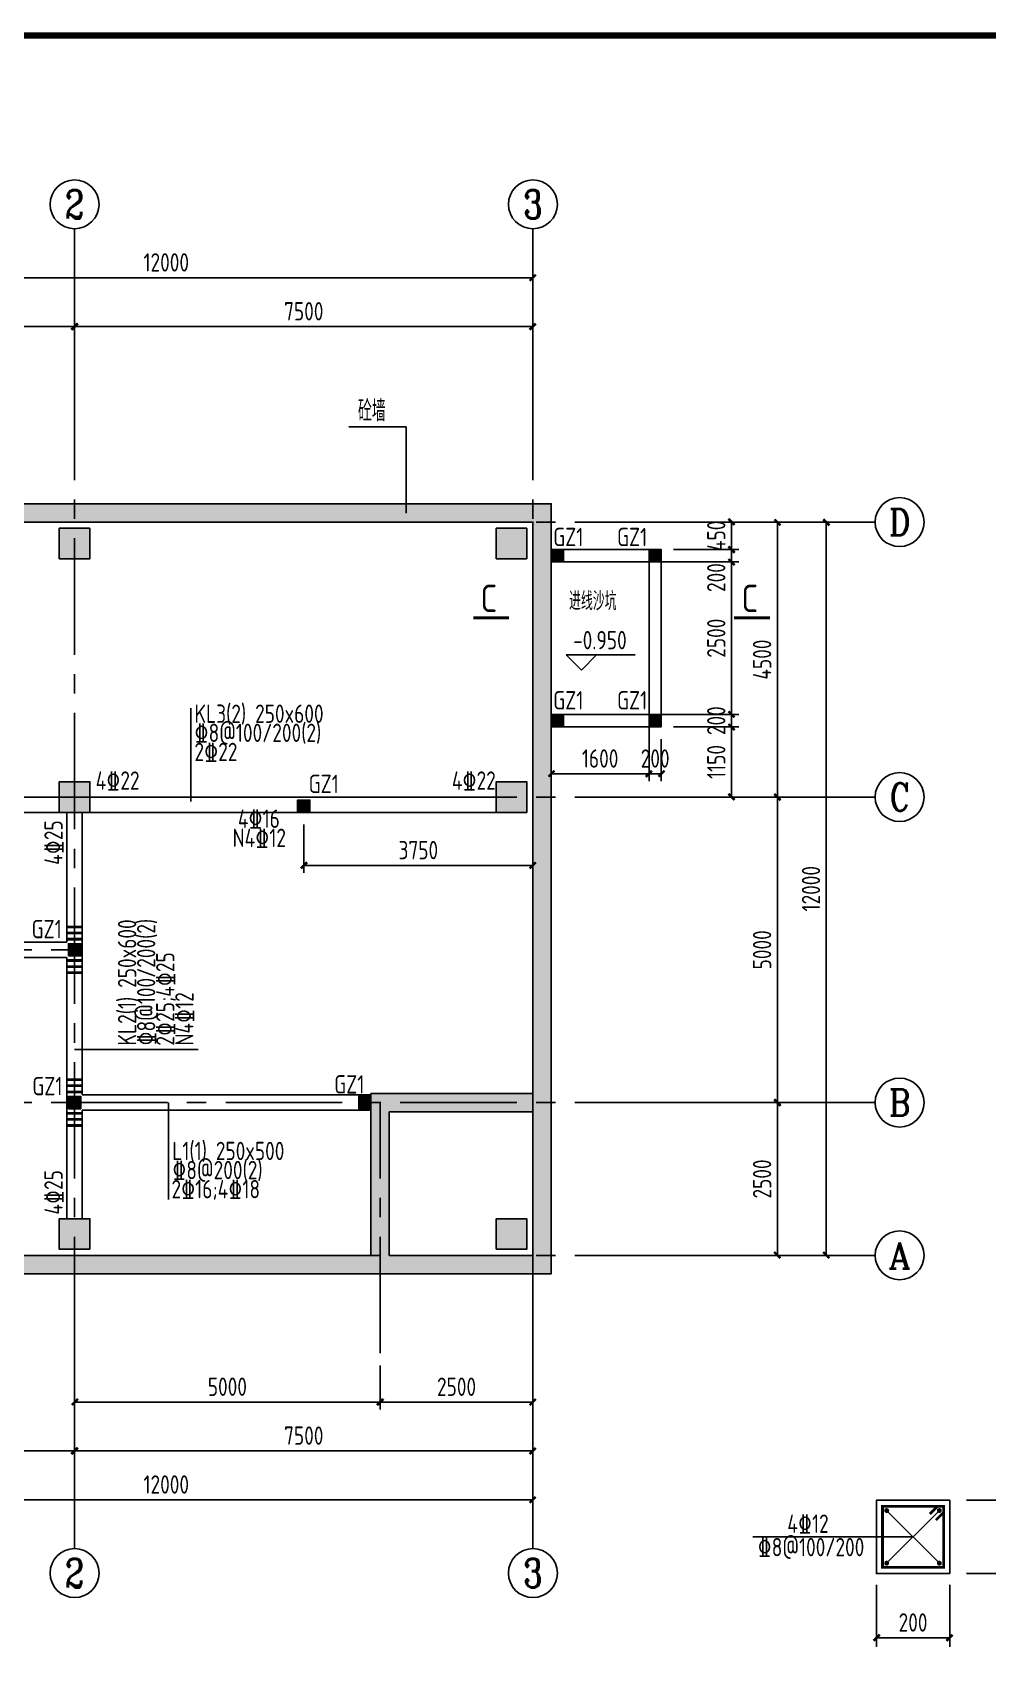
# Model space of a CAD drawing. Header units: millimetres. Extents: x 893615 to 897539, y 39650 to 40458.
# Drawn here: x 895222.7 to 895379, y 39969.3 to 40234.6 of the extents above; entities that cross this region are included whole.
import ezdxf
from ezdxf.enums import TextEntityAlignment as Align

# ---------------------------------------------------------------- set-up
doc = ezdxf.new("R2010")
doc.units = ezdxf.units.MM
doc.header["$LTSCALE"] = 1000
doc.header["$MEASUREMENT"] = 0
doc.linetypes.add('CENTER2', pattern=[28.575, 19.05, -3.175, 3.175, -3.175])
for name, color, linetype in [('22', 1, 'Continuous'), ('AXIS', 3, 'Continuous'), ('AXIS_TEXT', 7, 'Continuous'), ('DIM', 7, 'Continuous'), ('DIM_ELEV', 3, 'Continuous'), ('DOTE', 1, 'Continuous'), ('PUB_TEXT', 7, 'Continuous'), ('WALL', 9, 'Continuous'), ('构造柱', 3, 'Continuous'), ('柱', 2, 'Continuous'), ('柱__钢筋标注', 7, 'Continuous'), ('标注尺寸', 252, 'Continuous'), ('标注钢筋', 253, 'Continuous'), ('梁', 4, 'Continuous'), ('梁原位标注', 7, 'Continuous'), ('梁原位标注竖向', 7, 'Continuous'), ('梁集中标注', 2, 'Continuous'), ('梁集中标注竖向', 2, 'Continuous'), ('次梁箍筋', 1, 'Continuous'), ('次梁箍筋标注', 7, 'Continuous'), ('钢筋线', 1, 'Continuous')]:
    doc.layers.add(name, color=color, linetype=linetype)
doc.styles.add('_TCH_AXIS', font='COMPLEX', dxfattribs={"bigfont": 'GBCBIG'})
doc.styles.add('COMPLEX', font='COMPLEX')
doc.styles.add('GBHZ', font='gbenor.shx', dxfattribs={"width": 0.9, "bigfont": 'gbcbig.shx'})
doc.styles.get("Standard").update_dxf_attribs({"font": 'gbenor.shx', "bigfont": 'gbcbig.shx'})
doc.dimstyles.new('Y100', dxfattribs={"dimscale": 0, "dimtxt": 3, "dimasz": 0.01, "dimexe": 1.2, "dimexo": 2, "dimgap": 1, "dimtad": 1, "dimdec": 0, "dimlfac": 100, "dimzin": 0, "dimdsep": 46, "dimtxsty": 'GBHZ', "dimblk": 'DX', "dimcen": 0.09, "dimdle": 1, "dimclrd": 7, "dimclre": 7, "dimclrt": 7, "dimadec": 0, "dimazin": 0, "dimtfac": 1, "dimtdec": 0, "dimtix": 1, "dimtmove": 2, "dimatfit": 3, "dimldrblk": 'DX', "dimfxl": 0, "dimtolj": 1, "dimtzin": 0, "dimarcsym": 0})
doc.dimstyles.new('Y20', dxfattribs={"dimscale": 0, "dimtxt": 3, "dimasz": 0.01, "dimexe": 1.5, "dimexo": 0.03, "dimgap": 1, "dimtad": 1, "dimdec": 0, "dimlfac": 20, "dimzin": 0, "dimdsep": 46, "dimtxsty": 'GBHZ', "dimblk1": 'DX', "dimblk2": 'DX', "dimsah": 1, "dimcen": 0.09, "dimdle": 1, "dimadec": 0, "dimazin": 0, "dimtfac": 1, "dimtdec": 0, "dimtix": 1, "dimtmove": 2, "dimatfit": 3, "dimldrblk": 'DX', "dimfxl": 0, "dimtolj": 1, "dimtzin": 0, "dimarcsym": 0})

# ---------------------------------------------------------------- blocks, each defined once
blk = doc.blocks.new('_AXISO')
blk.add_circle((0, 0), 0.5)
at = {"layer": 'AXIS_TEXT', "style": 'COMPLEX', "width": 1.041667}
blk.add_attdef('A', text='', height=0.56, dxfattribs=at).set_placement((-0.25, -0.28), (0.25, -0.28), align=Align.FIT)
blk = doc.blocks.new('DX')
at = {"color": 0, "linetype": 'ByBlock', "const_width": 40}
blk.add_lwpolyline([(-54, -51), (46, 49)], dxfattribs=at)
blk = doc.blocks.new('*D206')
at = {"layer": 'Defpoints', "color": 0, "transparency": 16777216}
for p in [(895184.62, 40018.51), (895229.62, 40018.51), (895229.62, 40002.51)]:
    blk.add_point(p, dxfattribs=at)
at = {"layer": 'dim', "color": 7, "lineweight": -2, "transparency": 16777216}
for p, q in [((895184.62, 40016.51), (895184.62, 40001.31)), ((895229.62, 40016.51), (895229.62, 40001.31)), ((895184.63, 40002.51), (895229.61, 40002.51))]:
    blk.add_line(p, q, dxfattribs=at)
at = {"layer": 'dim', "color": 7, "lineweight": -2, "transparency": 16777216, "xscale": 0.01, "yscale": 0.01, "zscale": 0.01, "rotation": 180}
blk.add_blockref('DX', (895184.62, 40002.51), dxfattribs=at)
at = {"layer": 'dim', "color": 7, "lineweight": -2, "transparency": 16777216, "xscale": 0.01, "yscale": 0.01, "zscale": 0.01}
blk.add_blockref('DX', (895229.62, 40002.51), dxfattribs=at)
at = {"layer": 'dim', "color": 7, "transparency": 16777216, "insert": (895207.12, 40005.01), "char_height": 3, "attachment_point": 5, "style": 'GBHZ'}
blk.add_mtext('\\A1;4500', dxfattribs=at)
blk = doc.blocks.new('*D207')
at = {"layer": 'Defpoints', "color": 0, "transparency": 16777216}
for p in [(895229.62, 40018.51), (895279.62, 40018.51), (895279.62, 40010.51)]:
    blk.add_point(p, dxfattribs=at)
at = {"layer": 'dim', "color": 7, "lineweight": -2, "transparency": 16777216}
for p, q in [((895229.62, 40016.51), (895229.62, 40009.31)), ((895279.62, 40016.51), (895279.62, 40009.31)), ((895229.63, 40010.51), (895279.61, 40010.51))]:
    blk.add_line(p, q, dxfattribs=at)
at = {"layer": 'dim', "color": 7, "lineweight": -2, "transparency": 16777216, "xscale": 0.01, "yscale": 0.01, "zscale": 0.01, "rotation": 180}
blk.add_blockref('DX', (895229.62, 40010.51), dxfattribs=at)
at = {"layer": 'dim', "color": 7, "lineweight": -2, "transparency": 16777216, "xscale": 0.01, "yscale": 0.01, "zscale": 0.01}
blk.add_blockref('DX', (895279.62, 40010.51), dxfattribs=at)
at = {"layer": 'dim', "color": 7, "transparency": 16777216, "insert": (895254.62, 40013.01), "char_height": 3, "attachment_point": 5, "style": 'GBHZ'}
blk.add_mtext('\\A1;5000', dxfattribs=at)
blk = doc.blocks.new('*D208')
at = {"layer": 'Defpoints', "color": 0, "transparency": 16777216}
for p in [(895279.62, 40018.51), (895304.62, 40018.51), (895304.62, 40010.51)]:
    blk.add_point(p, dxfattribs=at)
at = {"layer": 'dim', "color": 7, "lineweight": -2, "transparency": 16777216}
for p, q in [((895279.62, 40016.51), (895279.62, 40009.31)), ((895304.62, 40016.51), (895304.62, 40009.31)), ((895279.63, 40010.51), (895304.61, 40010.51))]:
    blk.add_line(p, q, dxfattribs=at)
at = {"layer": 'dim', "color": 7, "lineweight": -2, "transparency": 16777216, "xscale": 0.01, "yscale": 0.01, "zscale": 0.01, "rotation": 180}
blk.add_blockref('DX', (895279.62, 40010.51), dxfattribs=at)
at = {"layer": 'dim', "color": 7, "lineweight": -2, "transparency": 16777216, "xscale": 0.01, "yscale": 0.01, "zscale": 0.01}
blk.add_blockref('DX', (895304.62, 40010.51), dxfattribs=at)
at = {"layer": 'dim', "color": 7, "transparency": 16777216, "insert": (895292.12, 40013.01), "char_height": 3, "attachment_point": 5, "style": 'GBHZ'}
blk.add_mtext('\\A1;2500', dxfattribs=at)
blk = doc.blocks.new('*D209')
at = {"layer": 'Defpoints', "color": 0, "transparency": 16777216}
for p in [(895184.62, 40018.51), (895304.62, 40018.51), (895184.62, 39994.51)]:
    blk.add_point(p, dxfattribs=at)
at = {"layer": 'dim', "color": 7, "lineweight": -2, "transparency": 16777216}
for p, q in [((895184.62, 40016.51), (895184.62, 39993.31)), ((895304.62, 40016.51), (895304.62, 39993.31)), ((895304.61, 39994.51), (895184.63, 39994.51))]:
    blk.add_line(p, q, dxfattribs=at)
at = {"layer": 'dim', "color": 7, "lineweight": -2, "transparency": 16777216, "xscale": 0.01, "yscale": 0.01, "zscale": 0.01, "rotation": 180}
blk.add_blockref('DX', (895184.62, 39994.51), dxfattribs=at)
at = {"layer": 'dim', "color": 7, "lineweight": -2, "transparency": 16777216, "xscale": 0.01, "yscale": 0.01, "zscale": 0.01}
blk.add_blockref('DX', (895304.62, 39994.51), dxfattribs=at)
at = {"layer": 'dim', "color": 7, "transparency": 16777216, "insert": (895244.62, 39997.01), "char_height": 3, "attachment_point": 5, "style": 'GBHZ'}
blk.add_mtext('\\A1;12000', dxfattribs=at)
blk = doc.blocks.new('*D210')
at = {"layer": 'Defpoints', "color": 0, "transparency": 16777216}
for p in [(895229.62, 40186.51), (895184.62, 40170.51), (895229.62, 40170.51)]:
    blk.add_point(p, dxfattribs=at)
at = {"layer": 'dim', "color": 7, "lineweight": -2, "transparency": 16777216}
for p, q in [((895184.62, 40172.51), (895184.62, 40187.71)), ((895184.63, 40186.51), (895229.61, 40186.51)), ((895229.62, 40172.51), (895229.62, 40187.71))]:
    blk.add_line(p, q, dxfattribs=at)
at = {"layer": 'dim', "color": 7, "lineweight": -2, "transparency": 16777216, "xscale": 0.01, "yscale": 0.01, "zscale": 0.01, "rotation": 180}
blk.add_blockref('DX', (895184.62, 40186.51), dxfattribs=at)
at = {"layer": 'dim', "color": 7, "lineweight": -2, "transparency": 16777216, "xscale": 0.01, "yscale": 0.01, "zscale": 0.01}
blk.add_blockref('DX', (895229.62, 40186.51), dxfattribs=at)
at = {"layer": 'dim', "color": 7, "transparency": 16777216, "insert": (895207.12, 40189.01), "char_height": 3, "attachment_point": 5, "style": 'GBHZ'}
blk.add_mtext('\\A1;4500', dxfattribs=at)
blk = doc.blocks.new('*D211')
at = {"layer": 'Defpoints', "color": 0, "transparency": 16777216}
for p in [(895304.62, 40186.51), (895229.62, 40170.51), (895304.62, 40170.51)]:
    blk.add_point(p, dxfattribs=at)
at = {"layer": 'dim', "color": 7, "lineweight": -2, "transparency": 16777216}
for p, q in [((895229.62, 40172.51), (895229.62, 40187.71)), ((895229.63, 40186.51), (895304.61, 40186.51)), ((895304.62, 40172.51), (895304.62, 40187.71))]:
    blk.add_line(p, q, dxfattribs=at)
at = {"layer": 'dim', "color": 7, "lineweight": -2, "transparency": 16777216, "xscale": 0.01, "yscale": 0.01, "zscale": 0.01, "rotation": 180}
blk.add_blockref('DX', (895229.62, 40186.51), dxfattribs=at)
at = {"layer": 'dim', "color": 7, "lineweight": -2, "transparency": 16777216, "xscale": 0.01, "yscale": 0.01, "zscale": 0.01}
blk.add_blockref('DX', (895304.62, 40186.51), dxfattribs=at)
at = {"layer": 'dim', "color": 7, "transparency": 16777216, "insert": (895267.12, 40189.01), "char_height": 3, "attachment_point": 5, "style": 'GBHZ'}
blk.add_mtext('\\A1;7500', dxfattribs=at)
blk = doc.blocks.new('*D212')
at = {"layer": 'Defpoints', "color": 0, "transparency": 16777216}
for p in [(895184.62, 40194.51), (895184.62, 40170.51), (895304.62, 40170.51)]:
    blk.add_point(p, dxfattribs=at)
at = {"layer": 'dim', "color": 7, "lineweight": -2, "transparency": 16777216}
for p, q in [((895184.62, 40172.51), (895184.62, 40195.71)), ((895304.61, 40194.51), (895184.63, 40194.51)), ((895304.62, 40172.51), (895304.62, 40195.71))]:
    blk.add_line(p, q, dxfattribs=at)
at = {"layer": 'dim', "color": 7, "lineweight": -2, "transparency": 16777216, "xscale": 0.01, "yscale": 0.01, "zscale": 0.01, "rotation": 180}
blk.add_blockref('DX', (895184.62, 40194.51), dxfattribs=at)
at = {"layer": 'dim', "color": 7, "lineweight": -2, "transparency": 16777216, "xscale": 0.01, "yscale": 0.01, "zscale": 0.01}
blk.add_blockref('DX', (895304.62, 40194.51), dxfattribs=at)
at = {"layer": 'dim', "color": 7, "transparency": 16777216, "insert": (895244.62, 40197.01), "char_height": 3, "attachment_point": 5, "style": 'GBHZ'}
blk.add_mtext('\\A1;12000', dxfattribs=at)
blk = doc.blocks.new('*D213')
at = {"layer": 'Defpoints', "color": 0, "transparency": 16777216}
for p in [(895328.62, 40059.51), (895344.62, 40059.51), (895328.62, 40034.51)]:
    blk.add_point(p, dxfattribs=at)
at = {"layer": 'dim', "color": 7, "lineweight": -2, "transparency": 16777216}
for p, q in [((895330.62, 40059.51), (895345.82, 40059.51)), ((895344.62, 40034.52), (895344.62, 40059.5)), ((895330.62, 40034.51), (895345.82, 40034.51))]:
    blk.add_line(p, q, dxfattribs=at)
at = {"layer": 'dim', "color": 7, "lineweight": -2, "transparency": 16777216, "xscale": 0.01, "yscale": 0.01, "zscale": 0.01}
for p, rotation in [((895344.62, 40059.51), 90), ((895344.62, 40034.51), 270)]:
    blk.add_blockref('DX', p, dxfattribs=dict(at, rotation=rotation))
at = {"layer": 'dim', "color": 7, "transparency": 16777216, "insert": (895342.12, 40047.01), "char_height": 3, "attachment_point": 5, "rotation": 90, "style": 'GBHZ'}
blk.add_mtext('\\A1;2500', dxfattribs=at)
blk = doc.blocks.new('*D214')
at = {"layer": 'Defpoints', "color": 0, "transparency": 16777216}
for p in [(895328.62, 40109.51), (895344.62, 40109.51), (895328.62, 40059.51)]:
    blk.add_point(p, dxfattribs=at)
at = {"layer": 'dim', "color": 7, "lineweight": -2, "transparency": 16777216}
for p, q in [((895330.62, 40109.51), (895345.82, 40109.51)), ((895344.62, 40059.52), (895344.62, 40109.5)), ((895330.62, 40059.51), (895345.82, 40059.51))]:
    blk.add_line(p, q, dxfattribs=at)
at = {"layer": 'dim', "color": 7, "lineweight": -2, "transparency": 16777216, "xscale": 0.01, "yscale": 0.01, "zscale": 0.01}
for p, rotation in [((895344.62, 40109.51), 90), ((895344.62, 40059.51), 270)]:
    blk.add_blockref('DX', p, dxfattribs=dict(at, rotation=rotation))
at = {"layer": 'dim', "color": 7, "transparency": 16777216, "insert": (895342.12, 40084.51), "char_height": 3, "attachment_point": 5, "rotation": 90, "style": 'GBHZ'}
blk.add_mtext('\\A1;5000', dxfattribs=at)
blk = doc.blocks.new('*D215')
at = {"layer": 'Defpoints', "color": 0, "transparency": 16777216}
for p in [(895328.62, 40154.51), (895344.62, 40154.51), (895328.62, 40109.51)]:
    blk.add_point(p, dxfattribs=at)
at = {"layer": 'dim', "color": 7, "lineweight": -2, "transparency": 16777216}
for p, q in [((895330.62, 40154.51), (895345.82, 40154.51)), ((895344.62, 40109.52), (895344.62, 40154.5)), ((895330.62, 40109.51), (895345.82, 40109.51))]:
    blk.add_line(p, q, dxfattribs=at)
at = {"layer": 'dim', "color": 7, "lineweight": -2, "transparency": 16777216, "xscale": 0.01, "yscale": 0.01, "zscale": 0.01}
for p, rotation in [((895344.62, 40154.51), 90), ((895344.62, 40109.51), 270)]:
    blk.add_blockref('DX', p, dxfattribs=dict(at, rotation=rotation))
at = {"layer": 'dim', "color": 7, "transparency": 16777216, "insert": (895342.12, 40132.01), "char_height": 3, "attachment_point": 5, "rotation": 90, "style": 'GBHZ'}
blk.add_mtext('\\A1;4500', dxfattribs=at)
blk = doc.blocks.new('*D216')
at = {"layer": 'Defpoints', "color": 0, "transparency": 16777216}
for p in [(895328.62, 40154.51), (895328.62, 40034.51), (895352.62, 40034.51)]:
    blk.add_point(p, dxfattribs=at)
at = {"layer": 'dim', "color": 7, "lineweight": -2, "transparency": 16777216}
for p, q in [((895330.62, 40154.51), (895353.82, 40154.51)), ((895352.62, 40154.5), (895352.62, 40034.52)), ((895330.62, 40034.51), (895353.82, 40034.51))]:
    blk.add_line(p, q, dxfattribs=at)
at = {"layer": 'dim', "color": 7, "lineweight": -2, "transparency": 16777216, "xscale": 0.01, "yscale": 0.01, "zscale": 0.01}
for p, rotation in [((895352.62, 40154.51), 90), ((895352.62, 40034.51), 270)]:
    blk.add_blockref('DX', p, dxfattribs=dict(at, rotation=rotation))
at = {"layer": 'dim', "color": 7, "transparency": 16777216, "insert": (895350.12, 40094.51), "char_height": 3, "attachment_point": 5, "rotation": 90, "style": 'GBHZ'}
blk.add_mtext('\\A1;12000', dxfattribs=at)
blk = doc.blocks.new('*D200')
at = {"layer": 'Defpoints', "color": 0, "transparency": 16777216}
for p in [(895229.62, 40018.51), (895304.62, 40018.51), (895229.62, 40002.51)]:
    blk.add_point(p, dxfattribs=at)
at = {"layer": 'dim', "color": 7, "lineweight": -2, "transparency": 16777216}
for p, q in [((895229.62, 40016.51), (895229.62, 40001.31)), ((895304.62, 40016.51), (895304.62, 40001.31)), ((895304.61, 40002.51), (895229.63, 40002.51))]:
    blk.add_line(p, q, dxfattribs=at)
at = {"layer": 'dim', "color": 7, "lineweight": -2, "transparency": 16777216, "xscale": 0.01, "yscale": 0.01, "zscale": 0.01, "rotation": 180}
blk.add_blockref('DX', (895229.62, 40002.51), dxfattribs=at)
at = {"layer": 'dim', "color": 7, "lineweight": -2, "transparency": 16777216, "xscale": 0.01, "yscale": 0.01, "zscale": 0.01}
blk.add_blockref('DX', (895304.62, 40002.51), dxfattribs=at)
at = {"layer": 'dim', "color": 7, "transparency": 16777216, "insert": (895267.12, 40005.01), "char_height": 3, "attachment_point": 5, "style": 'GBHZ'}
blk.add_mtext('\\A1;7500', dxfattribs=at)
blk = doc.blocks.new('*D488')
at = {"layer": 'Defpoints', "color": 0, "transparency": 16777216}
for p in [(895330.76, 40154.51), (895325.62, 40150.01), (895337.12, 40150.01)]:
    blk.add_point(p, dxfattribs=at)
at = {"layer": 'dim', "color": 7, "lineweight": -2, "transparency": 16777216}
for p, q in [((895332.76, 40154.51), (895338.32, 40154.51)), ((895337.12, 40154.52), (895337.12, 40154.53)), ((895337.12, 40154.51), (895337.12, 40150.01)), ((895327.62, 40150.01), (895338.32, 40150.01)), ((895337.12, 40150), (895337.12, 40149.99))]:
    blk.add_line(p, q, dxfattribs=at)
at = {"layer": 'dim', "color": 7, "lineweight": -2, "transparency": 16777216, "xscale": 0.01, "yscale": 0.01, "zscale": 0.01}
for p, rotation in [((895337.12, 40154.51), 270), ((895337.12, 40150.01), 90)]:
    blk.add_blockref('DX', p, dxfattribs=dict(at, rotation=rotation))
at = {"layer": 'dim', "color": 7, "transparency": 16777216, "insert": (895334.62, 40152.26), "char_height": 3, "attachment_point": 5, "rotation": 90, "style": 'GBHZ'}
blk.add_mtext('\\A1;450', dxfattribs=at)
blk = doc.blocks.new('*D489')
at = {"layer": 'Defpoints', "color": 0, "transparency": 16777216}
for p in [(895325.62, 40150.01), (895323.62, 40148.01), (895337.12, 40148.01)]:
    blk.add_point(p, dxfattribs=at)
at = {"layer": 'dim', "color": 7, "lineweight": -2, "transparency": 16777216}
for p, q in [((895327.62, 40150.01), (895338.32, 40150.01)), ((895337.12, 40150.02), (895337.12, 40150.03)), ((895337.12, 40150.01), (895337.12, 40148.01)), ((895325.62, 40148.01), (895338.32, 40148.01)), ((895337.12, 40148), (895337.12, 40147.99))]:
    blk.add_line(p, q, dxfattribs=at)
at = {"layer": 'dim', "color": 7, "lineweight": -2, "transparency": 16777216, "xscale": 0.01, "yscale": 0.01, "zscale": 0.01}
for p, rotation in [((895337.12, 40150.01), 270), ((895337.12, 40148.01), 90)]:
    blk.add_blockref('DX', p, dxfattribs=dict(at, rotation=rotation))
at = {"layer": 'dim', "color": 7, "transparency": 16777216, "insert": (895334.62, 40145.43), "char_height": 3, "attachment_point": 5, "rotation": 90, "style": 'GBHZ'}
blk.add_mtext('\\A1;200', dxfattribs=at)
blk = doc.blocks.new('*D490')
at = {"layer": 'Defpoints', "color": 0, "transparency": 16777216}
for p in [(895323.62, 40148.01), (895323.62, 40123.01), (895337.12, 40123.01)]:
    blk.add_point(p, dxfattribs=at)
at = {"layer": 'dim', "color": 7, "lineweight": -2, "transparency": 16777216}
for p, q in [((895325.62, 40148.01), (895338.32, 40148.01)), ((895337.12, 40148), (895337.12, 40123.02)), ((895325.62, 40123.01), (895338.32, 40123.01))]:
    blk.add_line(p, q, dxfattribs=at)
at = {"layer": 'dim', "color": 7, "lineweight": -2, "transparency": 16777216, "xscale": 0.01, "yscale": 0.01, "zscale": 0.01}
for p, rotation in [((895337.12, 40148.01), 90), ((895337.12, 40123.01), 270)]:
    blk.add_blockref('DX', p, dxfattribs=dict(at, rotation=rotation))
at = {"layer": 'dim', "color": 7, "transparency": 16777216, "insert": (895334.62, 40135.51), "char_height": 3, "attachment_point": 5, "rotation": 90, "style": 'GBHZ'}
blk.add_mtext('\\A1;2500', dxfattribs=at)
blk = doc.blocks.new('*D491')
at = {"layer": 'Defpoints', "color": 0, "transparency": 16777216}
for p in [(895323.62, 40123.01), (895325.62, 40121.01), (895337.12, 40121.01)]:
    blk.add_point(p, dxfattribs=at)
at = {"layer": 'dim', "color": 7, "lineweight": -2, "transparency": 16777216}
for p, q in [((895325.62, 40123.01), (895338.32, 40123.01)), ((895337.12, 40123.02), (895337.12, 40123.03)), ((895337.12, 40123.01), (895337.12, 40121.01)), ((895327.62, 40121.01), (895338.32, 40121.01)), ((895337.12, 40121), (895337.12, 40120.99))]:
    blk.add_line(p, q, dxfattribs=at)
at = {"layer": 'dim', "color": 7, "lineweight": -2, "transparency": 16777216, "xscale": 0.01, "yscale": 0.01, "zscale": 0.01}
for p, rotation in [((895337.12, 40123.01), 270), ((895337.12, 40121.01), 90)]:
    blk.add_blockref('DX', p, dxfattribs=dict(at, rotation=rotation))
at = {"layer": 'dim', "color": 7, "transparency": 16777216, "insert": (895334.62, 40122.01), "char_height": 3, "attachment_point": 5, "rotation": 90, "style": 'GBHZ'}
blk.add_mtext('\\A1;200', dxfattribs=at)
blk = doc.blocks.new('*D492')
at = {"layer": 'Defpoints', "color": 0, "transparency": 16777216}
for p in [(895323.62, 40123.01), (895325.62, 40121.01), (895323.62, 40113.32)]:
    blk.add_point(p, dxfattribs=at)
at = {"layer": 'dim', "color": 7, "lineweight": -2, "transparency": 16777216}
for p, q in [((895323.62, 40121.01), (895323.62, 40112.12)), ((895325.62, 40119.01), (895325.62, 40112.12)), ((895323.61, 40113.32), (895323.6, 40113.32)), ((895325.62, 40113.32), (895323.62, 40113.32)), ((895325.63, 40113.32), (895325.64, 40113.32))]:
    blk.add_line(p, q, dxfattribs=at)
at = {"layer": 'dim', "color": 7, "lineweight": -2, "transparency": 16777216, "xscale": 0.01, "yscale": 0.01, "zscale": 0.01}
blk.add_blockref('DX', (895323.62, 40113.32), dxfattribs=at)
at = {"layer": 'dim', "color": 7, "lineweight": -2, "transparency": 16777216, "xscale": 0.01, "yscale": 0.01, "zscale": 0.01, "rotation": 180}
blk.add_blockref('DX', (895325.62, 40113.32), dxfattribs=at)
at = {"layer": 'dim', "color": 7, "transparency": 16777216, "insert": (895324.62, 40115.82), "char_height": 3, "attachment_point": 5, "style": 'GBHZ'}
blk.add_mtext('\\A1;200', dxfattribs=at)
blk = doc.blocks.new('*D493')
at = {"layer": 'Defpoints', "color": 0, "transparency": 16777216}
for p in [(895323.62, 40123.01), (895307.62, 40120.88), (895307.62, 40113.32)]:
    blk.add_point(p, dxfattribs=at)
at = {"layer": 'dim', "color": 7, "lineweight": -2, "transparency": 16777216}
for p, q in [((895323.62, 40121.01), (895323.62, 40112.12)), ((895307.62, 40118.88), (895307.62, 40112.12)), ((895323.61, 40113.32), (895307.63, 40113.32))]:
    blk.add_line(p, q, dxfattribs=at)
at = {"layer": 'dim', "color": 7, "lineweight": -2, "transparency": 16777216, "xscale": 0.01, "yscale": 0.01, "zscale": 0.01, "rotation": 180}
blk.add_blockref('DX', (895307.62, 40113.32), dxfattribs=at)
at = {"layer": 'dim', "color": 7, "lineweight": -2, "transparency": 16777216, "xscale": 0.01, "yscale": 0.01, "zscale": 0.01}
blk.add_blockref('DX', (895323.62, 40113.32), dxfattribs=at)
at = {"layer": 'dim', "color": 7, "transparency": 16777216, "insert": (895315.62, 40115.82), "char_height": 3, "attachment_point": 5, "style": 'GBHZ'}
blk.add_mtext('\\A1;1600', dxfattribs=at)
blk = doc.blocks.new('*D494')
at = {"layer": 'Defpoints', "color": 0, "transparency": 16777216}
for p in [(895325.62, 40121.01), (895329.3, 40109.51), (895337.12, 40109.51)]:
    blk.add_point(p, dxfattribs=at)
at = {"layer": 'dim', "color": 7, "lineweight": -2, "transparency": 16777216}
for p, q in [((895327.62, 40121.01), (895338.32, 40121.01)), ((895337.12, 40121), (895337.12, 40109.52)), ((895331.3, 40109.51), (895338.32, 40109.51))]:
    blk.add_line(p, q, dxfattribs=at)
at = {"layer": 'dim', "color": 7, "lineweight": -2, "transparency": 16777216, "xscale": 0.01, "yscale": 0.01, "zscale": 0.01}
for p, rotation in [((895337.12, 40121.01), 90), ((895337.12, 40109.51), 270)]:
    blk.add_blockref('DX', p, dxfattribs=dict(at, rotation=rotation))
at = {"layer": 'dim', "color": 7, "transparency": 16777216, "insert": (895334.62, 40115.26), "char_height": 3, "attachment_point": 5, "rotation": 90, "style": 'GBHZ'}
blk.add_mtext('\\A1;1150', dxfattribs=at)
blk = doc.blocks.new('*D533')
at = {"layer": 'Defpoints', "color": 0, "transparency": 16777216}
for p in [(895267.12, 40107.01), (895304.62, 40107.01), (895304.62, 40098.33)]:
    blk.add_point(p, dxfattribs=at)
at = {"layer": '次梁箍筋标注', "color": 7, "lineweight": -2, "transparency": 16777216}
for p, q in [((895267.12, 40105.01), (895267.12, 40097.13)), ((895304.62, 40105.01), (895304.62, 40097.13)), ((895267.13, 40098.33), (895304.61, 40098.33))]:
    blk.add_line(p, q, dxfattribs=at)
at = {"layer": '次梁箍筋标注', "color": 7, "lineweight": -2, "transparency": 16777216, "xscale": 0.01, "yscale": 0.01, "zscale": 0.01, "rotation": 180}
blk.add_blockref('DX', (895267.12, 40098.33), dxfattribs=at)
at = {"layer": '次梁箍筋标注', "color": 7, "lineweight": -2, "transparency": 16777216, "xscale": 0.01, "yscale": 0.01, "zscale": 0.01}
blk.add_blockref('DX', (895304.62, 40098.33), dxfattribs=at)
at = {"layer": '次梁箍筋标注', "color": 7, "transparency": 16777216, "insert": (895285.87, 40100.83), "char_height": 3, "attachment_point": 5, "style": 'GBHZ'}
blk.add_mtext('\\A1;3750', dxfattribs=at)
blk = doc.blocks.new('*D535')
at = {"layer": 'Defpoints', "color": 0, "transparency": 16777216}
for p in [(895360.82, 39980.62), (895372.82, 39980.62), (895372.82, 39971.93)]:
    blk.add_point(p, dxfattribs=at)
at = {"layer": 'DIM', "color": 0, "lineweight": -2, "transparency": 16777216}
for p, q in [((895360.82, 39980.59), (895360.82, 39970.43)), ((895372.82, 39980.59), (895372.82, 39970.43)), ((895360.83, 39971.93), (895372.81, 39971.93))]:
    blk.add_line(p, q, dxfattribs=at)
at = {"layer": 'DIM', "color": 0, "lineweight": -2, "transparency": 16777216, "xscale": 0.01, "yscale": 0.01, "zscale": 0.01, "rotation": 180}
blk.add_blockref('DX', (895360.82, 39971.93), dxfattribs=at)
at = {"layer": 'DIM', "color": 0, "lineweight": -2, "transparency": 16777216, "xscale": 0.01, "yscale": 0.01, "zscale": 0.01}
blk.add_blockref('DX', (895372.82, 39971.93), dxfattribs=at)
at = {"layer": 'DIM', "color": 0, "transparency": 16777216, "insert": (895366.82, 39974.43), "char_height": 3, "attachment_point": 5, "style": 'GBHZ'}
blk.add_mtext('\\A1;200', dxfattribs=at)
blk = doc.blocks.new('*D536')
at = {"layer": 'Defpoints', "color": 0, "transparency": 16777216}
for p in [(895375.51, 39994.44), (895375.51, 39982.44), (895384.61, 39982.44)]:
    blk.add_point(p, dxfattribs=at)
at = {"layer": 'DIM', "color": 0, "lineweight": -2, "transparency": 16777216}
for p, q in [((895375.54, 39994.44), (895386.11, 39994.44)), ((895384.61, 39994.43), (895384.61, 39982.45)), ((895375.54, 39982.44), (895386.11, 39982.44))]:
    blk.add_line(p, q, dxfattribs=at)
at = {"layer": 'DIM', "color": 0, "lineweight": -2, "transparency": 16777216, "xscale": 0.01, "yscale": 0.01, "zscale": 0.01}
for p, rotation in [((895384.61, 39994.44), 90), ((895384.61, 39982.44), 270)]:
    blk.add_blockref('DX', p, dxfattribs=dict(at, rotation=rotation))
at = {"layer": 'DIM', "color": 0, "transparency": 16777216, "insert": (895382.11, 39988.44), "char_height": 3, "attachment_point": 5, "rotation": 90, "style": 'GBHZ'}
blk.add_mtext('\\A1;200', dxfattribs=at)

msp = doc.modelspace()

# ---------------------------------------------------------------- hatches: boundary and pattern name
at = {"layer": 'WALL'}
h = msp.add_hatch(dxfattribs=at)
h.set_pattern_fill('DOTS', color=256, scale=20, style=0)
h.set_pattern_definition([(0, (242.0387, 0), (0.625, 1.25), [0, -1.25])])
h.paths.add_polyline_path([(895307.62, 40157.511), (895181.62, 40157.511), (895181.62, 40031.511), (895307.62, 40031.511)])
h.paths.add_polyline_path([(895304.62, 40154.511), (895304.62, 40061.011), (895278.12, 40061.011), (895278.12, 40034.511), (895184.62, 40034.511), (895184.62, 40083.011), (895211.12, 40083.011), (895211.12, 40106.011), (895184.62, 40106.011), (895184.62, 40154.511)], flags=16)
h.paths.add_polyline_path([(895208.12, 40103.011), (895208.12, 40086.011), (895184.62, 40086.011), (895184.62, 40103.011)], flags=16)
h.paths.add_polyline_path([(895281.12, 40058.011), (895304.62, 40058.011), (895304.62, 40034.511), (895281.12, 40034.511)], flags=16)
at = {"layer": '构造柱'}
for points in [[(895309.62, 40150.013), (895309.62, 40148.013), (895307.62, 40148.013), (895307.62, 40150.013)], [(895325.62, 40150.013), (895325.62, 40148.013), (895323.62, 40148.013), (895323.62, 40150.013)], [(895309.62, 40123.013), (895309.62, 40121.013), (895307.62, 40121.013), (895307.62, 40123.013)], [(895325.62, 40123.013), (895325.62, 40121.013), (895323.62, 40121.013), (895323.62, 40123.013)], [(895268.12, 40109.011), (895268.12, 40107.011), (895266.12, 40107.011), (895266.12, 40109.011)], [(895230.62, 40085.511), (895230.62, 40083.511), (895228.62, 40083.511), (895228.62, 40085.511)], [(895230.62, 40060.511), (895230.62, 40058.511), (895228.62, 40058.511), (895228.62, 40060.511)], [(895278.12, 40060.511), (895278.12, 40058.511), (895276.12, 40058.511), (895276.12, 40060.511)]]:
    msp.add_hatch(color=256, dxfattribs=at).paths.add_polyline_path(points)

# ---------------------------------------------------------------- linework, layer by layer
for p, q in [((895362.216, 39993.043), (895371.416, 39983.843)), ((895362.216, 39983.843), (895371.416, 39993.043))]:
    msp.add_line(p, q)
at = {"color": 0, "const_width": 1}
msp.add_lwpolyline([(895647.565, 39660.145), (894841.565, 39660.145), (894841.565, 40234.145), (895647.565, 40234.145)], close=True, dxfattribs=at)
at = {"color": 0}
for points in [[(895307.62, 40150.013), (895325.62, 40150.013), (895325.62, 40121.013), (895307.62, 40121.013)], [(895307.62, 40148.013), (895323.62, 40148.013), (895323.62, 40123.013), (895307.62, 40123.013)]]:
    msp.add_lwpolyline(points, dxfattribs=at)
at = {"layer": '22', "const_width": 0.45}
for points in [[(895369.561, 39992.189), (895370.816, 39993.443)], [(895370.56, 39991.188), (895371.816, 39992.443)]]:
    msp.add_lwpolyline(points, dxfattribs=at)
at = {"layer": 'AXIS', "color": 0}
for p, q in [((895229.62, 40170.511), (895229.62, 40202.511)), ((895304.62, 40170.511), (895304.62, 40202.511)), ((895328.62, 40154.511), (895360.62, 40154.511)), ((895328.62, 40109.511), (895360.62, 40109.511)), ((895328.62, 40059.511), (895360.62, 40059.511)), ((895328.62, 40034.511), (895360.62, 40034.511)), ((895229.62, 40018.511), (895229.62, 39986.511)), ((895304.62, 40018.511), (895304.62, 39986.511))]:
    msp.add_line(p, q, dxfattribs=at)
at = {"layer": 'DIM_ELEV', "color": 0}
for p, q in [((895312.544, 40130.282), (895310.044, 40132.782)), ((895310.044, 40132.782), (895321.355, 40132.782)), ((895312.544, 40130.282), (895315.044, 40132.782))]:
    msp.add_line(p, q, dxfattribs=at)
at = {"layer": 'DOTE', "linetype": 'CENTER2', "ltscale": 0.001}
for p, q in [((895229.62, 40018.511), (895229.62, 40170.511)), ((895304.62, 40018.511), (895304.62, 40170.511)), ((895168.62, 40154.511), (895328.62, 40154.511)), ((895168.62, 40109.511), (895328.62, 40109.511)), ((895168.62, 40084.511), (895229.62, 40084.511)), ((895168.62, 40059.511), (895328.62, 40059.511)), ((895279.62, 40018.511), (895279.62, 40059.511)), ((895168.62, 40034.511), (895328.62, 40034.511))]:
    msp.add_line(p, q, dxfattribs=at)
at = {"layer": 'WALL'}
for p, q in [((895283.9, 40170.113), (895274.506, 40170.113)), ((895283.9, 40155.944), (895283.9, 40170.113)), ((895278.12, 40061.011), (895304.62, 40061.011)), ((895278.12, 40034.511), (895278.12, 40061.011)), ((895281.12, 40058.011), (895304.62, 40058.011)), ((895281.12, 40034.511), (895281.12, 40058.011))]:
    msp.add_line(p, q, dxfattribs=at)
msp.add_lwpolyline([(895181.62, 40031.511), (895307.62, 40031.511), (895307.62, 40157.511), (895181.62, 40157.511)], close=True, dxfattribs=at)
for points in [[(895304.62, 40061.011), (895304.62, 40154.511), (895184.62, 40154.511), (895184.62, 40106.011)], [(895184.62, 40083.011), (895184.62, 40034.511), (895278.12, 40034.511)], [(895281.12, 40034.511), (895304.62, 40034.511), (895304.62, 40058.011)]]:
    msp.add_lwpolyline(points, dxfattribs=at)
at = {"layer": '构造柱'}
for points in [[(895307.62, 40148.013), (895307.62, 40150.013), (895309.62, 40150.013), (895309.62, 40148.013)], [(895323.62, 40148.013), (895323.62, 40150.013), (895325.62, 40150.013), (895325.62, 40148.013)], [(895307.62, 40121.013), (895307.62, 40123.013), (895309.62, 40123.013), (895309.62, 40121.013)], [(895323.62, 40121.013), (895323.62, 40123.013), (895325.62, 40123.013), (895325.62, 40121.013)], [(895266.12, 40107.011), (895266.12, 40109.011), (895268.12, 40109.011), (895268.12, 40107.011)], [(895228.62, 40083.511), (895228.62, 40085.511), (895230.62, 40085.511), (895230.62, 40083.511)], [(895228.62, 40058.511), (895228.62, 40060.511), (895230.62, 40060.511), (895230.62, 40058.511)], [(895276.12, 40058.511), (895276.12, 40060.511), (895278.12, 40060.511), (895278.12, 40058.511)]]:
    msp.add_lwpolyline(points, close=True, dxfattribs=at)
at = {"layer": '柱'}
for points in [[(895232.12, 40153.511), (895232.12, 40148.511), (895227.12, 40148.511), (895227.12, 40153.511), (895232.12, 40153.511)], [(895298.62, 40153.511), (895298.62, 40148.511), (895303.62, 40148.511), (895303.62, 40153.511), (895298.62, 40153.511)], [(895232.12, 40107.011), (895232.12, 40112.011), (895227.12, 40112.011), (895227.12, 40107.011), (895232.12, 40107.011)], [(895298.62, 40107.011), (895298.62, 40112.011), (895303.62, 40112.011), (895303.62, 40107.011), (895298.62, 40107.011)], [(895232.12, 40035.511), (895232.12, 40040.511), (895227.12, 40040.511), (895227.12, 40035.511), (895232.12, 40035.511)], [(895298.62, 40035.511), (895298.62, 40040.511), (895303.62, 40040.511), (895303.62, 40035.511), (895298.62, 40035.511)], [(895372.816, 39982.443), (895372.816, 39994.443), (895360.816, 39994.443), (895360.816, 39982.443), (895372.816, 39982.443)]]:
    msp.add_lwpolyline(points, dxfattribs=at)
for points in [[(895232.12, 40153.511), (895232.12, 40148.511), (895227.12, 40153.511), (895227.12, 40148.511)], [(895298.62, 40153.511), (895298.62, 40148.511), (895303.62, 40153.511), (895303.62, 40148.511)], [(895232.12, 40107.011), (895232.12, 40112.011), (895227.12, 40107.011), (895227.12, 40112.011)], [(895298.62, 40107.011), (895298.62, 40112.011), (895303.62, 40107.011), (895303.62, 40112.011)], [(895232.12, 40035.511), (895232.12, 40040.511), (895227.12, 40035.511), (895227.12, 40040.511)], [(895298.62, 40035.511), (895298.62, 40040.511), (895303.62, 40035.511), (895303.62, 40040.511)]]:
    msp.add_solid(points, dxfattribs=at)
at = {"layer": '标注尺寸', "const_width": 0.5}
for points in [[(895294.849, 40138.839), (895300.713, 40138.839)], [(895337.537, 40138.839), (895343.4, 40138.839)]]:
    msp.add_lwpolyline(points, dxfattribs=at)
at = {"layer": '梁'}
for p, q in [((895190.62, 40109.511), (895227.12, 40109.511)), ((895298.62, 40109.511), (895232.12, 40109.511)), ((895190.62, 40107.011), (895227.12, 40107.011)), ((895228.37, 40085.761), (895228.37, 40107.011)), ((895230.87, 40060.761), (895230.87, 40107.011)), ((895232.12, 40107.011), (895298.62, 40107.011)), ((895211.12, 40085.761), (895228.37, 40085.761)), ((895211.12, 40083.261), (895228.37, 40083.261)), ((895228.37, 40040.511), (895228.37, 40083.261)), ((895278.12, 40060.761), (895230.87, 40060.761)), ((895230.87, 40040.511), (895230.87, 40058.261)), ((895278.12, 40058.261), (895230.87, 40058.261))]:
    msp.add_line(p, q, dxfattribs=at)
at = {"layer": '梁原位标注'}
msp.add_line((895366.816, 39988.443), (895340.615, 39988.443), dxfattribs=at)
at = {"layer": '梁集中标注'}
for p, q in [((895248.62, 40108.761), (895248.62, 40124.074)), ((895244.98, 40043.649), (895244.98, 40059.511))]:
    msp.add_line(p, q, dxfattribs=at)
at = {"layer": '梁集中标注竖向'}
msp.add_line((895249.827, 40068.221), (895229.62, 40068.221), dxfattribs=at)
at = {"layer": '次梁箍筋', "const_width": 0.449}
for points in [[(895228.37, 40088.261), (895230.87, 40088.261)], [(895228.37, 40087.261), (895230.87, 40087.261)], [(895228.37, 40086.261), (895230.87, 40086.261)], [(895228.37, 40082.761), (895230.87, 40082.761)], [(895228.37, 40081.761), (895230.87, 40081.761)], [(895228.37, 40080.761), (895230.87, 40080.761)], [(895228.37, 40063.261), (895230.87, 40063.261)], [(895228.37, 40062.261), (895230.87, 40062.261)], [(895228.37, 40061.261), (895230.87, 40061.261)], [(895228.37, 40057.761), (895230.87, 40057.761)], [(895228.37, 40056.761), (895230.87, 40056.761)], [(895228.37, 40055.761), (895230.87, 40055.761)]]:
    msp.add_lwpolyline(points, dxfattribs=at)
at = {"layer": '钢筋线', "const_width": 0.45}
msp.add_lwpolyline([(895371.816, 39983.443), (895371.816, 39993.443), (895361.816, 39993.443), (895361.816, 39983.443), (895371.816, 39983.443)], dxfattribs=at)
at = {"layer": '钢筋线', "const_width": 0.4}
for points in [[(895362.716, 39992.743, 1), (895362.316, 39992.743, 1), (895362.716, 39992.743)], [(895371.316, 39992.743, 1), (895370.916, 39992.743, 1), (895371.316, 39992.743)], [(895362.716, 39984.143, 1), (895362.316, 39984.143, 1), (895362.716, 39984.143)], [(895371.316, 39984.143, 1), (895370.916, 39984.143, 1), (895371.316, 39984.143)]]:
    msp.add_lwpolyline(points, format="xyb", dxfattribs=at)

# ---------------------------------------------------------------- block references
at = {"layer": 'AXIS', "color": 0}
ref = msp.add_blockref('_AXISO', (895229.62, 40206.511), dxfattribs=dict(at, xscale=-8, yscale=8, zscale=8, rotation=180))
ref.add_attrib('A', '2', dxfattribs={"layer": 'AXIS_TEXT', "color": 0, "height": 4.659, "style": '_TCH_AXIS'}).set_placement((895228.067, 40204.182), (895231.173, 40204.182), align=Align.FIT)
ref = msp.add_blockref('_AXISO', (895304.62, 40206.511), dxfattribs=dict(at, xscale=-8, yscale=8, zscale=8, rotation=180))
ref.add_attrib('A', '3', dxfattribs={"layer": 'AXIS_TEXT', "color": 0, "height": 4.659, "style": '_TCH_AXIS'}).set_placement((895303.067, 40204.182), (895306.173, 40204.182), align=Align.FIT)
ref = msp.add_blockref('_AXISO', (895364.62, 40154.511), dxfattribs=dict(at, xscale=-8, yscale=8, zscale=8))
ref.add_attrib('A', 'D', dxfattribs={"layer": 'AXIS_TEXT', "color": 0, "height": 4.353, "style": '_TCH_AXIS'}).set_placement((895362.858, 40152.335), (895366.382, 40152.335), align=Align.FIT)
ref = msp.add_blockref('_AXISO', (895364.62, 40109.511), dxfattribs=dict(at, xscale=-8, yscale=8, zscale=8))
ref.add_attrib('A', 'C', dxfattribs={"layer": 'AXIS_TEXT', "color": 0, "height": 4.557, "style": '_TCH_AXIS'}).set_placement((895362.992, 40107.233), (895366.247, 40107.233), align=Align.FIT)
ref = msp.add_blockref('_AXISO', (895364.62, 40059.511), dxfattribs=dict(at, xscale=-8, yscale=8, zscale=8))
ref.add_attrib('A', 'B', dxfattribs={"layer": 'AXIS_TEXT', "color": 0, "height": 4.353, "style": '_TCH_AXIS'}).set_placement((895362.858, 40057.335), (895366.382, 40057.335), align=Align.FIT)
ref = msp.add_blockref('_AXISO', (895364.62, 40034.511), dxfattribs=dict(at, xscale=-8, yscale=8, zscale=8))
ref.add_attrib('A', 'A', dxfattribs={"layer": 'AXIS_TEXT', "color": 0, "height": 4.252, "style": '_TCH_AXIS'}).set_placement((895362.798, 40032.386), (895366.442, 40032.386), align=Align.FIT)
ref = msp.add_blockref('_AXISO', (895229.62, 39982.511), dxfattribs=dict(at, xscale=8, yscale=8, zscale=8))
ref.add_attrib('A', '2', dxfattribs={"layer": 'AXIS_TEXT', "color": 0, "height": 4.659, "style": '_TCH_AXIS'}).set_placement((895228.067, 39980.182), (895231.173, 39980.182), align=Align.FIT)
ref = msp.add_blockref('_AXISO', (895304.62, 39982.511), dxfattribs=dict(at, xscale=8, yscale=8, zscale=8))
ref.add_attrib('A', '3', dxfattribs={"layer": 'AXIS_TEXT', "color": 0, "height": 4.659, "style": '_TCH_AXIS'}).set_placement((895303.067, 39980.182), (895306.173, 39980.182), align=Align.FIT)

# ---------------------------------------------------------------- texts
at = {"layer": 'PUB_TEXT'}
for p in [(895296.034, 40139.776), (895338.722, 40139.776)]:
    msp.add_text('C', height=4.5, dxfattribs=at).set_placement(p)
at = {"layer": '柱__钢筋标注', "width": 0.9}
for s, p in [('GZ1', (895307.943, 40150.574)), ('GZ1', (895318.395, 40150.574)), ('进线沙坑', (895310.531, 40140.092)), ('-0.950', (895311.197, 40133.688)), ('GZ1', (895307.943, 40123.847)), ('GZ1', (895318.395, 40123.847)), ('GZ1', (895267.931, 40110.167)), ('GZ1', (895222.59, 40086.407)), ('GZ1', (895222.702, 40060.711)), ('GZ1', (895272.105, 40060.993))]:
    msp.add_text(s, height=3, dxfattribs=at).set_placement(p)
at = {"layer": '标注钢筋', "width": 0.9}
msp.add_text('砼墙', height=3.5, dxfattribs=at).set_placement((895275.996, 40170.973))
at = {"layer": '梁原位标注', "style": 'GBHZ', "width": 0.9}
for s, p in [('4%%13222', (895233.068, 40110.711)), ('4%%13222', (895291.357, 40110.711)), ('4%%13216', (895256.342, 40104.461)), ('N4%%13212', (895255.467, 40101.336)), ('4\x8412', (895346.249, 39989.101)), ('\x848@100/200', (895341.383, 39985.263))]:
    msp.add_text(s, height=3, dxfattribs=at).set_placement(p)
at = {"layer": '梁原位标注竖向', "color": 1, "style": 'GBHZ', "width": 0.9}
msp.add_text('4%%13225', height=3, rotation=90, dxfattribs=at).set_placement((895227.67, 40098.413))
at = {"layer": '梁原位标注竖向', "style": 'GBHZ', "width": 0.9}
msp.add_text('4%%13225', height=3, rotation=90, dxfattribs=at).set_placement((895227.67, 40041.18))
at = {"layer": '梁集中标注', "style": 'GBHZ', "width": 0.9}
for s, p in [('KL3(2) 250x600', (895249.232, 40121.649)), ('%%1328@100/200(2)', (895249.232, 40118.524)), ('2%%13222', (895249.232, 40115.399)), ('L1(1) 250x500', (895245.593, 40050.097)), ('%%1328@200(2)', (895245.593, 40046.972))]:
    msp.add_text(s, height=3, dxfattribs=at).set_placement(p)
at = {"layer": '梁集中标注', "color": 1, "style": 'GBHZ', "width": 0.9}
msp.add_text('2%%13216;4%%13218', height=3, dxfattribs=at).set_placement((895245.472, 40043.847))
at = {"layer": '梁集中标注竖向', "style": 'GBHZ', "width": 0.9}
for s, p in [('KL2(1) 250x600', (895239.71, 40068.833)), ('%%1328@100/200(2)', (895242.835, 40068.833)), ('N4%%13212', (895249.085, 40068.833))]:
    msp.add_text(s, height=3, rotation=90, dxfattribs=at).set_placement(p)
at = {"layer": '梁集中标注竖向', "color": 1, "style": 'GBHZ', "width": 0.9}
msp.add_text('2%%13225;4%%13225', height=3, rotation=90, dxfattribs=at).set_placement((895245.96, 40068.833))

# ---------------------------------------------------------------- dimensions: what is measured, and where the dimension line sits
at = {"layer": 'dim'}
for base, p1, p2, picture, middle in [((895184.62, 40194.511), (895304.62, 40170.511), (895184.62, 40170.511), '*D212', (895244.62, 40197.011)), ((895229.62, 40186.511), (895184.62, 40170.511), (895229.62, 40170.511), '*D210', (895207.12, 40189.011)), ((895304.62, 40186.511), (895229.62, 40170.511), (895304.62, 40170.511), '*D211', (895267.12, 40189.011)), ((895307.62, 40113.32), (895323.62, 40123.013), (895307.62, 40120.88), '*D493', (895315.62, 40115.82)), ((895323.62, 40113.32), (895325.62, 40121.013), (895323.62, 40123.013), '*D492', (895324.62, 40115.82)), ((895229.62, 40002.511), (895184.62, 40018.511), (895229.62, 40018.511), '*D206', (895207.12, 40005.011)), ((895184.62, 39994.511), (895304.62, 40018.511), (895184.62, 40018.511), '*D209', (895244.62, 39997.011)), ((895279.62, 40010.511), (895229.62, 40018.511), (895279.62, 40018.511), '*D207', (895254.62, 40013.011)), ((895304.62, 40010.511), (895279.62, 40018.511), (895304.62, 40018.511), '*D208', (895292.12, 40013.011))]:
    dim = msp.add_linear_dim(base=base, p1=p1, p2=p2, dimstyle='Y100', override={"dimscale": 1}, dxfattribs=at)
    dim.commit()
    dim.dimension.update_dxf_attribs({"geometry": picture, "text_midpoint": middle})
for base, p1, p2, angle, picture, middle in [((895337.119, 40150.013), (895330.763, 40154.511), (895325.62, 40150.013), 90, '*D488', (895334.619, 40152.262)), ((895344.62, 40154.511), (895328.62, 40109.511), (895328.62, 40154.511), 90, '*D215', (895342.12, 40132.011)), ((895352.62, 40034.511), (895328.62, 40154.511), (895328.62, 40034.511), 90, '*D216', (895350.12, 40094.511)), ((895337.119, 40123.013), (895323.62, 40148.013), (895323.62, 40123.013), 90, '*D490', (895334.619, 40135.513)), ((895337.119, 40121.013), (895323.62, 40123.013), (895325.62, 40121.013), 90, '*D491', (895334.619, 40122.013)), ((895337.119, 40109.511), (895325.62, 40121.013), (895329.3, 40109.511), 90, '*D494', (895334.619, 40115.262)), ((895344.62, 40109.511), (895328.62, 40059.511), (895328.62, 40109.511), 90, '*D214', (895342.12, 40084.511)), ((895344.62, 40059.511), (895328.62, 40034.511), (895328.62, 40059.511), 90, '*D213', (895342.12, 40047.011)), ((895229.62, 40002.511), (895304.62, 40018.511), (895229.62, 40018.511), 180, '*D200', (895267.12, 40005.011))]:
    dim = msp.add_linear_dim(base=base, p1=p1, p2=p2, angle=angle, dimstyle='Y100', override={"dimscale": 1}, dxfattribs=at)
    dim.commit()
    dim.dimension.update_dxf_attribs({"geometry": picture, "text_midpoint": middle})
dim = msp.add_linear_dim(base=(895337.119, 40148.013), p1=(895325.62, 40150.013), p2=(895323.62, 40148.013), angle=90, dimstyle='Y100', override={"dimscale": 1}, dxfattribs=at)
dim.commit()
dim.dimension.update_dxf_attribs({"geometry": '*D489', "text_midpoint": (895334.619, 40145.426), "dimtype": 160})
at = {"layer": 'DIM'}
dim = msp.add_linear_dim(base=(895384.605, 39982.443), p1=(895375.513, 39994.443), p2=(895375.513, 39982.443), angle=90, text='200', dimstyle='Y20', override={"dimscale": 1}, dxfattribs=at)
dim.commit()
dim.dimension.update_dxf_attribs({"geometry": '*D536', "text_midpoint": (895382.105, 39988.443)})
dim = msp.add_linear_dim(base=(895372.816, 39971.931), p1=(895360.816, 39980.62), p2=(895372.816, 39980.62), text='200', dimstyle='Y20', override={"dimscale": 1}, dxfattribs=at)
dim.commit()
dim.dimension.update_dxf_attribs({"geometry": '*D535', "text_midpoint": (895366.816, 39974.431)})
at = {"layer": '次梁箍筋标注'}
dim = msp.add_linear_dim(base=(895304.62, 40098.326), p1=(895267.12, 40107.011), p2=(895304.62, 40107.011), dimstyle='Y100', override={"dimscale": 1, "dimfxl": 2}, dxfattribs=at)
dim.commit()
dim.dimension.update_dxf_attribs({"geometry": '*D533', "text_midpoint": (895285.87, 40100.826)})

doc.saveas('drawing.dxf')
